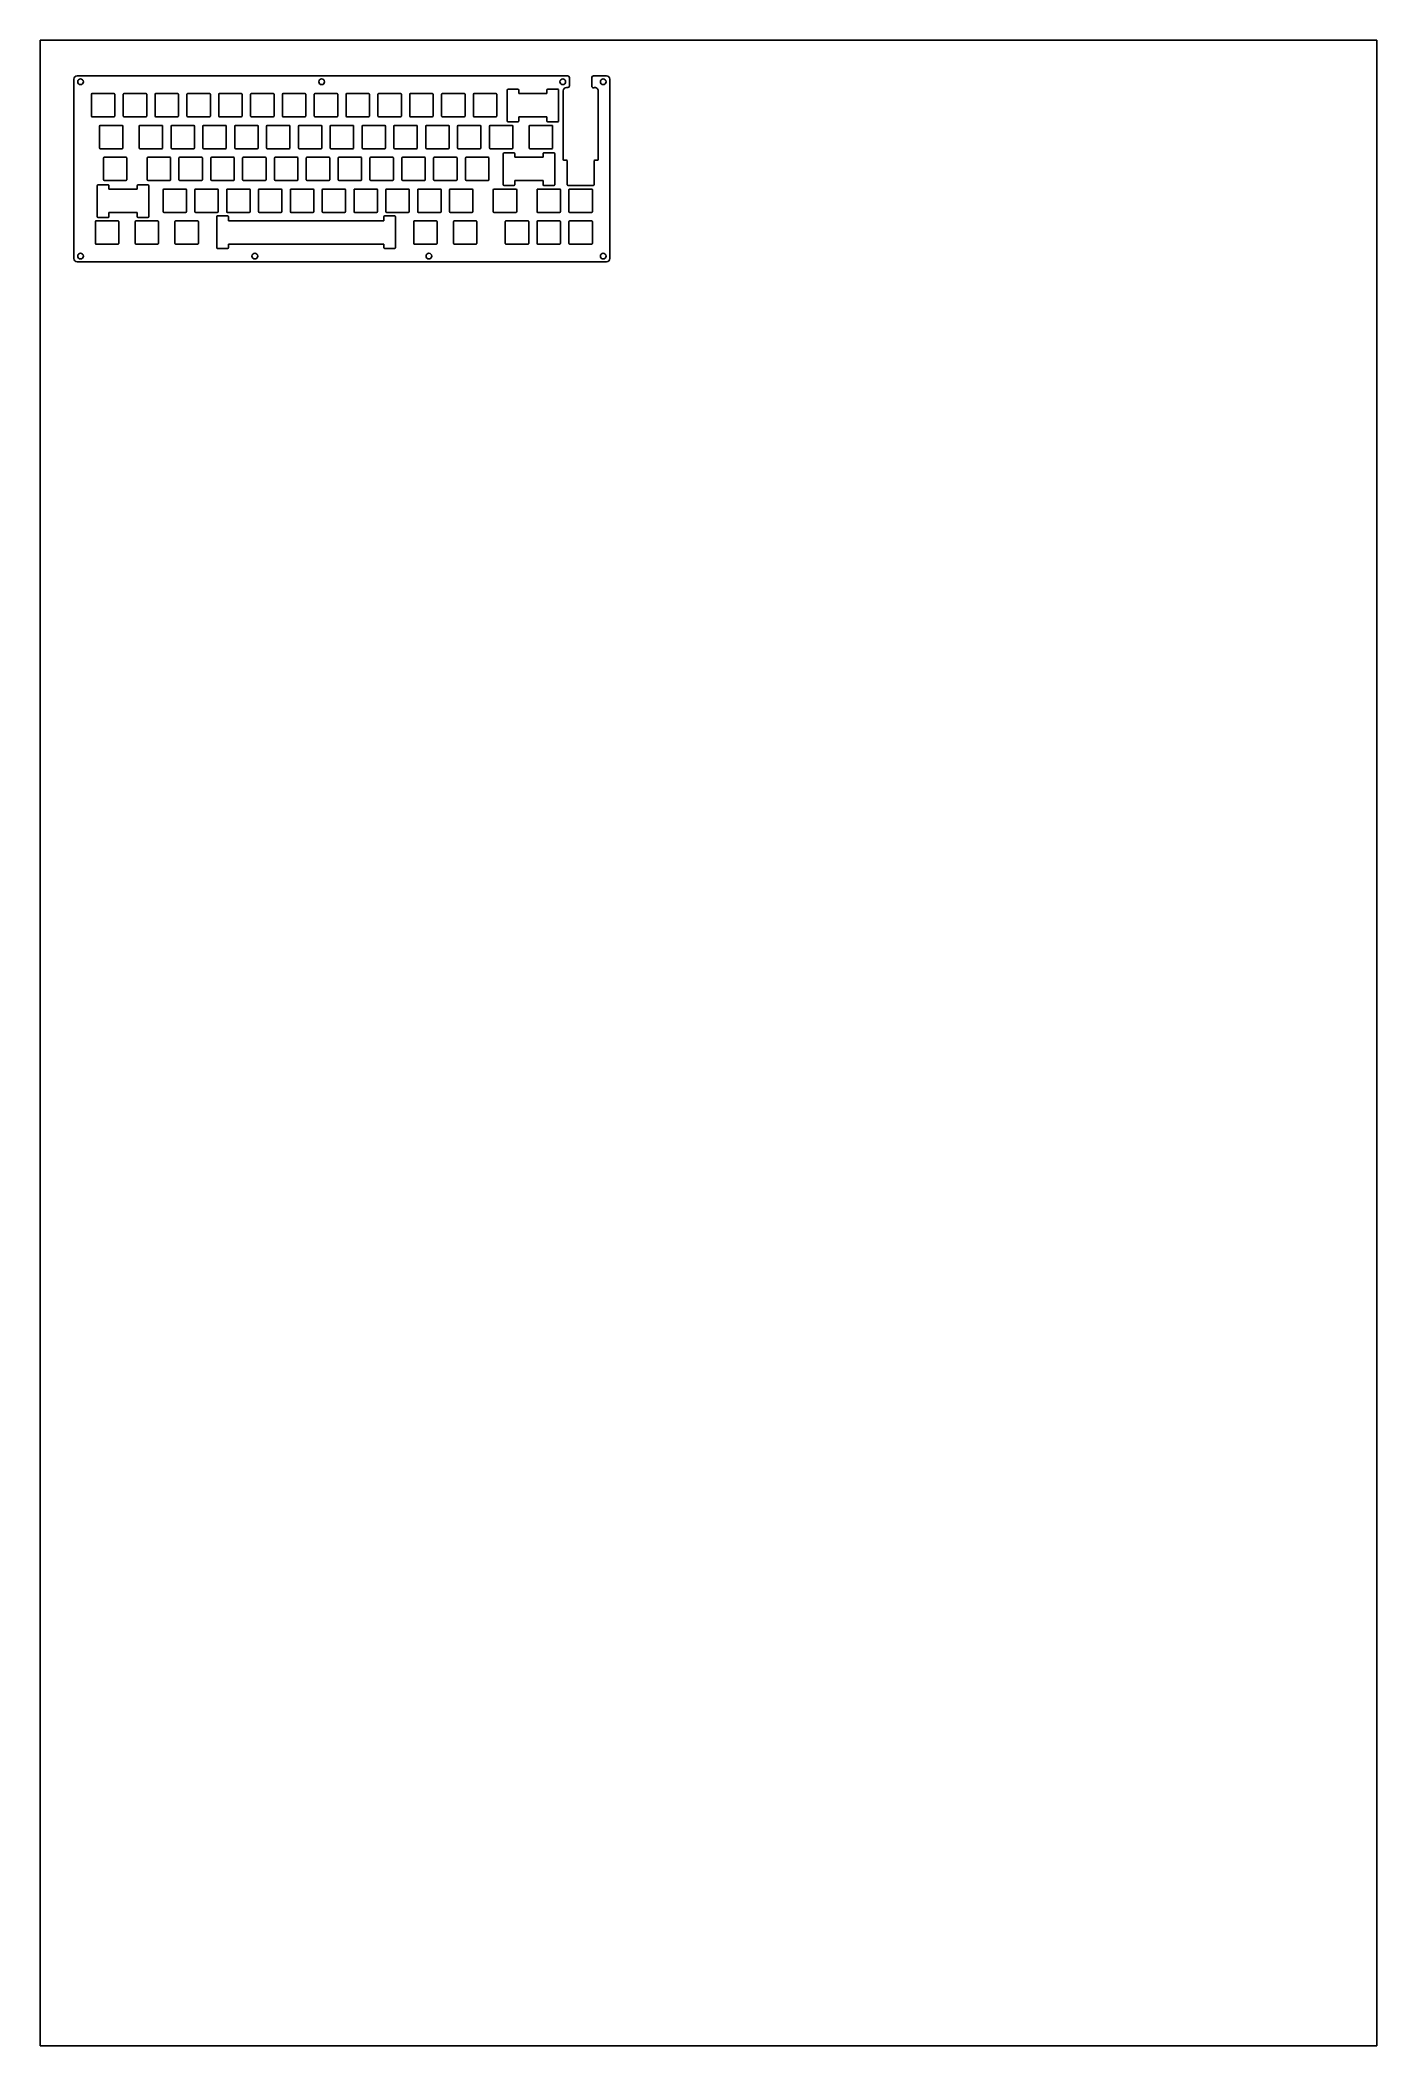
# Model space of a CAD drawing. Header units: millimetres. Extents: x 0 to 800, y 0 to 1200.
import ezdxf

# ---------------------------------------------------------------- set-up
doc = ezdxf.new("R2010")
doc.units = ezdxf.units.MM

msp = doc.modelspace()

# ---------------------------------------------------------------- linework, layer by layer
for p, q in [((0, 0), (0, 1200)), ((0, 1200), (800, 1200)), ((800, 1200), (800, 0)), ((20.2, 1176.6), (20.2, 1069.3)), ((22.2, 1178.6), (315.8, 1178.6)), ((316.8, 1177.6), (316.8, 1172.6)), ((330.1, 1177.6), (330.1, 1172.5)), ((331.1, 1178.6), (339, 1178.6)), ((341, 1176.6), (341, 1069.3)), ((30.7, 1167.6), (30.7, 1154.6)), ((44.2, 1168.1), (31.2, 1168.1)), ((44.7, 1154.6), (44.7, 1167.6)), ((49.8, 1167.6), (49.8, 1154.6)), ((63.3, 1168.1), (50.3, 1168.1)), ((63.8, 1154.6), (63.8, 1167.6)), ((68.8, 1167.6), (68.8, 1154.6)), ((82.3, 1168.1), (69.3, 1168.1)), ((82.8, 1154.6), (82.8, 1167.6)), ((87.9, 1167.6), (87.9, 1154.6)), ((101.4, 1168.1), (88.4, 1168.1)), ((101.9, 1154.6), (101.9, 1167.6)), ((106.9, 1167.6), (106.9, 1154.6)), ((120.4, 1168.1), (107.4, 1168.1)), ((120.9, 1154.6), (120.9, 1167.6)), ((126, 1167.6), (126, 1154.6)), ((139.5, 1168.1), (126.5, 1168.1)), ((140, 1154.6), (140, 1167.6)), ((145, 1167.6), (145, 1154.6)), ((158.5, 1168.1), (145.5, 1168.1)), ((159, 1154.6), (159, 1167.6)), ((164.1, 1167.6), (164.1, 1154.6)), ((177.6, 1168.1), (164.6, 1168.1)), ((178.1, 1154.6), (178.1, 1167.6)), ((183.1, 1167.6), (183.1, 1154.6)), ((196.6, 1168.1), (183.6, 1168.1)), ((197.1, 1154.6), (197.1, 1167.6)), ((202.2, 1167.6), (202.2, 1154.6)), ((215.7, 1168.1), (202.7, 1168.1)), ((216.2, 1154.6), (216.2, 1167.6)), ((221.2, 1167.6), (221.2, 1154.6)), ((234.7, 1168.1), (221.7, 1168.1)), ((235.2, 1154.6), (235.2, 1167.6)), ((240.3, 1167.6), (240.3, 1154.6)), ((253.8, 1168.1), (240.8, 1168.1)), ((254.3, 1154.6), (254.3, 1167.6)), ((259.3, 1167.6), (259.3, 1154.6)), ((272.8, 1168.1), (259.8, 1168.1)), ((273.3, 1154.6), (273.3, 1167.6)), ((279.5, 1170.1), (279.5, 1151.6)), ((286, 1170.6), (280, 1170.6)), ((286.5, 1168.1), (286.5, 1170.1)), ((288.4, 1168.1), (286.5, 1168.1)), ((301.4, 1168.1), (288.4, 1168.1)), ((301.4, 1168.1), (303.3, 1168.1)), ((303.3, 1170.1), (303.3, 1168.1)), ((309.8, 1170.6), (303.8, 1170.6)), ((310.3, 1151.6), (310.3, 1170.1)), ((313, 1169.6), (313, 1128.6)), ((315, 1171.6), (315.8, 1171.6)), ((334, 1169.6), (334, 1128.6)), ((31.2, 1154.1), (44.2, 1154.1)), ((50.3, 1154.1), (63.3, 1154.1)), ((69.3, 1154.1), (82.3, 1154.1)), ((88.4, 1154.1), (101.4, 1154.1)), ((107.4, 1154.1), (120.4, 1154.1)), ((126.5, 1154.1), (139.5, 1154.1)), ((145.5, 1154.1), (158.5, 1154.1)), ((164.6, 1154.1), (177.6, 1154.1)), ((183.6, 1154.1), (196.6, 1154.1)), ((202.7, 1154.1), (215.7, 1154.1)), ((221.7, 1154.1), (234.7, 1154.1)), ((240.8, 1154.1), (253.8, 1154.1)), ((259.8, 1154.1), (272.8, 1154.1)), ((286.5, 1151.6), (286.5, 1154.1)), ((288.4, 1154.1), (286.5, 1154.1)), ((288.4, 1154.1), (301.4, 1154.1)), ((301.4, 1154.1), (303.3, 1154.1)), ((303.3, 1154.1), (303.3, 1151.6)), ((35.5, 1148.5), (35.5, 1135.5)), ((49, 1149), (36, 1149)), ((49.5, 1135.5), (49.5, 1148.5)), ((59.3, 1148.5), (59.3, 1135.5)), ((72.8, 1149), (59.8, 1149)), ((73.3, 1135.5), (73.3, 1148.5)), ((78.4, 1148.5), (78.4, 1135.5)), ((91.9, 1149), (78.9, 1149)), ((92.4, 1135.5), (92.4, 1148.5)), ((97.4, 1148.5), (97.4, 1135.5)), ((110.9, 1149), (97.9, 1149)), ((111.4, 1135.5), (111.4, 1148.5)), ((116.5, 1148.5), (116.5, 1135.5)), ((130, 1149), (117, 1149)), ((130.5, 1135.5), (130.5, 1148.5)), ((135.5, 1148.5), (135.5, 1135.5)), ((149, 1149), (136, 1149)), ((149.5, 1135.5), (149.5, 1148.5)), ((154.6, 1148.5), (154.6, 1135.5)), ((168.1, 1149), (155.1, 1149)), ((168.6, 1135.5), (168.6, 1148.5)), ((173.6, 1148.5), (173.6, 1135.5)), ((187.1, 1149), (174.1, 1149)), ((187.6, 1135.5), (187.6, 1148.5)), ((192.7, 1148.5), (192.7, 1135.5)), ((206.2, 1149), (193.2, 1149)), ((206.7, 1135.5), (206.7, 1148.5)), ((211.7, 1148.5), (211.7, 1135.5)), ((225.2, 1149), (212.2, 1149)), ((225.7, 1135.5), (225.7, 1148.5)), ((230.8, 1148.5), (230.8, 1135.5)), ((244.3, 1149), (231.3, 1149)), ((244.8, 1135.5), (244.8, 1148.5)), ((249.8, 1148.5), (249.8, 1135.5)), ((263.3, 1149), (250.3, 1149)), ((263.8, 1135.5), (263.8, 1148.5)), ((268.9, 1148.5), (268.9, 1135.5)), ((282.4, 1149), (269.4, 1149)), ((280, 1151.1), (286, 1151.1)), ((282.9, 1135.5), (282.9, 1148.5)), ((292.7, 1148.5), (292.7, 1135.5)), ((306.2, 1149), (293.2, 1149)), ((303.8, 1151.1), (309.8, 1151.1)), ((306.7, 1135.5), (306.7, 1148.5)), ((36, 1135), (49, 1135)), ((37.9, 1129.5), (37.9, 1116.5)), ((51.4, 1130), (38.4, 1130)), ((51.9, 1116.5), (51.9, 1129.5)), ((59.8, 1135), (72.8, 1135)), ((64.1, 1129.5), (64.1, 1116.5)), ((77.6, 1130), (64.6, 1130)), ((78.1, 1116.5), (78.1, 1129.5)), ((78.9, 1135), (91.9, 1135)), ((83.1, 1129.5), (83.1, 1116.5)), ((96.6, 1130), (83.6, 1130)), ((97.1, 1116.5), (97.1, 1129.5)), ((97.9, 1135), (110.9, 1135)), ((102.2, 1129.5), (102.2, 1116.5)), ((115.7, 1130), (102.7, 1130)), ((116.2, 1116.5), (116.2, 1129.5)), ((117, 1135), (130, 1135)), ((121.2, 1129.5), (121.2, 1116.5)), ((134.7, 1130), (121.7, 1130)), ((135.2, 1116.5), (135.2, 1129.5)), ((136, 1135), (149, 1135)), ((140.3, 1129.5), (140.3, 1116.5)), ((153.8, 1130), (140.8, 1130)), ((154.3, 1116.5), (154.3, 1129.5)), ((155.1, 1135), (168.1, 1135)), ((159.3, 1129.5), (159.3, 1116.5)), ((172.8, 1130), (159.8, 1130)), ((173.3, 1116.5), (173.3, 1129.5)), ((174.1, 1135), (187.1, 1135)), ((178.4, 1129.5), (178.4, 1116.5)), ((191.9, 1130), (178.9, 1130)), ((192.4, 1116.5), (192.4, 1129.5)), ((193.2, 1135), (206.2, 1135)), ((197.4, 1129.5), (197.4, 1116.5)), ((210.9, 1130), (197.9, 1130)), ((211.4, 1116.5), (211.4, 1129.5)), ((212.2, 1135), (225.2, 1135)), ((216.5, 1129.5), (216.5, 1116.5)), ((230, 1130), (217, 1130)), ((230.5, 1116.5), (230.5, 1129.5)), ((231.3, 1135), (244.3, 1135)), ((235.5, 1129.5), (235.5, 1116.5)), ((249, 1130), (236, 1130)), ((249.5, 1116.5), (249.5, 1129.5)), ((250.3, 1135), (263.3, 1135)), ((254.6, 1129.5), (254.6, 1116.5)), ((268.1, 1130), (255.1, 1130)), ((268.6, 1116.5), (268.6, 1129.5)), ((269.4, 1135), (282.4, 1135)), ((277.1, 1132), (277.1, 1113.5)), ((283.6, 1132.5), (277.6, 1132.5)), ((284.1, 1130), (284.1, 1132)), ((301, 1130), (284.1, 1130)), ((293.2, 1135), (306.2, 1135)), ((301, 1132), (301, 1130)), ((307.5, 1132.5), (301.5, 1132.5)), ((308, 1113.5), (308, 1132)), ((313.5, 1128.1), (315, 1128.1)), ((333.5, 1128.1), (332, 1128.1)), ((315.5, 1121.1), (315.5, 1127.6)), ((315.5, 1121.1), (315.5, 1113.5)), ((331.5, 1121.1), (331.5, 1127.6)), ((331.5, 1121.1), (331.5, 1113.5)), ((34.2, 1112.9), (34.2, 1094.4)), ((40.7, 1113.4), (34.7, 1113.4)), ((38.4, 1116), (51.4, 1116)), ((41.2, 1110.9), (41.2, 1112.9)), ((58.1, 1110.9), (41.2, 1110.9)), ((58.1, 1112.9), (58.1, 1110.9)), ((64.6, 1113.4), (58.6, 1113.4)), ((64.6, 1116), (77.6, 1116)), ((65.1, 1094.4), (65.1, 1112.9)), ((73.6, 1110.4), (73.6, 1097.4)), ((87.1, 1110.9), (74.1, 1110.9)), ((83.6, 1116), (96.6, 1116)), ((87.6, 1097.4), (87.6, 1110.4)), ((92.6, 1110.4), (92.6, 1097.4)), ((106.1, 1110.9), (93.1, 1110.9)), ((102.7, 1116), (115.7, 1116)), ((106.6, 1097.4), (106.6, 1110.4)), ((111.7, 1110.4), (111.7, 1097.4)), ((125.2, 1110.9), (112.2, 1110.9)), ((121.7, 1116), (134.7, 1116)), ((125.7, 1097.4), (125.7, 1110.4)), ((130.7, 1110.4), (130.7, 1097.4)), ((144.2, 1110.9), (131.2, 1110.9)), ((140.8, 1116), (153.8, 1116)), ((144.7, 1097.4), (144.7, 1110.4)), ((149.8, 1110.4), (149.8, 1097.4)), ((163.3, 1110.9), (150.3, 1110.9)), ((159.8, 1116), (172.8, 1116)), ((163.8, 1097.4), (163.8, 1110.4)), ((168.8, 1110.4), (168.8, 1097.4)), ((182.3, 1110.9), (169.3, 1110.9)), ((178.9, 1116), (191.9, 1116)), ((182.8, 1097.4), (182.8, 1110.4)), ((187.9, 1110.4), (187.9, 1097.4)), ((201.4, 1110.9), (188.4, 1110.9)), ((197.9, 1116), (210.9, 1116)), ((201.9, 1097.4), (201.9, 1110.4)), ((206.9, 1110.4), (206.9, 1097.4)), ((220.4, 1110.9), (207.4, 1110.9)), ((217, 1116), (230, 1116)), ((220.9, 1097.4), (220.9, 1110.4)), ((226, 1110.4), (226, 1097.4)), ((239.5, 1110.9), (226.5, 1110.9)), ((236, 1116), (249, 1116)), ((240, 1097.4), (240, 1110.4)), ((245, 1110.4), (245, 1097.4)), ((258.5, 1110.9), (245.5, 1110.9)), ((255.1, 1116), (268.1, 1116)), ((259, 1097.4), (259, 1110.4)), ((271.2, 1110.4), (271.2, 1097.4)), ((284.7, 1110.9), (271.7, 1110.9)), ((277.6, 1113), (283.6, 1113)), ((284.1, 1116), (301, 1116)), ((284.1, 1113.5), (284.1, 1116)), ((285.2, 1097.4), (285.2, 1110.4)), ((297.4, 1110.4), (297.4, 1097.4)), ((310.9, 1110.9), (297.9, 1110.9)), ((301, 1116), (301, 1113.5)), ((301.5, 1113), (307.5, 1113)), ((311.4, 1097.4), (311.4, 1110.4)), ((323.5, 1113), (316, 1113)), ((316.5, 1110.4), (316.5, 1097.4)), ((330, 1110.9), (317, 1110.9)), ((323.5, 1113), (331, 1113)), ((330.5, 1097.4), (330.5, 1110.4)), ((34.7, 1093.9), (40.7, 1093.9)), ((41.2, 1096.9), (58.1, 1096.9)), ((41.2, 1094.4), (41.2, 1096.9)), ((58.1, 1096.9), (58.1, 1094.4)), ((58.6, 1093.9), (64.6, 1093.9)), ((74.1, 1096.9), (87.1, 1096.9)), ((93.1, 1096.9), (106.1, 1096.9)), ((105.7, 1094.4), (105.7, 1075.9)), ((112.2, 1094.9), (106.2, 1094.9)), ((112.2, 1096.9), (125.2, 1096.9)), ((112.7, 1091.9), (112.7, 1094.4)), ((131.2, 1096.9), (144.2, 1096.9)), ((150.3, 1096.9), (163.3, 1096.9)), ((169.3, 1096.9), (182.3, 1096.9)), ((188.4, 1096.9), (201.4, 1096.9)), ((205.7, 1094.4), (205.7, 1091.9)), ((212.2, 1094.9), (206.2, 1094.9)), ((207.4, 1096.9), (220.4, 1096.9)), ((212.7, 1075.9), (212.7, 1094.4)), ((226.5, 1096.9), (239.5, 1096.9)), ((245.5, 1096.9), (258.5, 1096.9)), ((271.7, 1096.9), (284.7, 1096.9)), ((297.9, 1096.9), (310.9, 1096.9)), ((317, 1096.9), (330, 1096.9)), ((33.1, 1091.4), (33.1, 1078.4)), ((46.6, 1091.9), (33.6, 1091.9)), ((47.1, 1078.4), (47.1, 1091.4)), ((56.9, 1091.4), (56.9, 1078.4)), ((70.4, 1091.9), (57.4, 1091.9)), ((70.9, 1078.4), (70.9, 1091.4)), ((80.7, 1091.4), (80.7, 1078.4)), ((94.2, 1091.9), (81.2, 1091.9)), ((94.7, 1078.4), (94.7, 1091.4)), ((205.7, 1091.9), (112.7, 1091.9)), ((223.6, 1091.4), (223.6, 1078.4)), ((237.1, 1091.9), (224.1, 1091.9)), ((237.6, 1078.4), (237.6, 1091.4)), ((247.4, 1091.4), (247.4, 1078.4)), ((260.9, 1091.9), (247.9, 1091.9)), ((261.4, 1078.4), (261.4, 1091.4)), ((278.4, 1091.4), (278.4, 1078.4)), ((291.9, 1091.9), (278.9, 1091.9)), ((292.4, 1078.4), (292.4, 1091.4)), ((297.4, 1091.4), (297.4, 1078.4)), ((310.9, 1091.9), (297.9, 1091.9)), ((311.4, 1078.4), (311.4, 1091.4)), ((316.5, 1091.4), (316.5, 1078.4)), ((330, 1091.9), (317, 1091.9)), ((330.5, 1078.4), (330.5, 1091.4)), ((33.6, 1077.9), (46.6, 1077.9)), ((57.4, 1077.9), (70.4, 1077.9)), ((81.2, 1077.9), (94.2, 1077.9)), ((106.2, 1075.4), (112.2, 1075.4)), ((112.7, 1077.9), (205.7, 1077.9)), ((112.7, 1075.9), (112.7, 1077.9)), ((205.7, 1077.9), (205.7, 1075.9)), ((206.2, 1075.4), (212.2, 1075.4)), ((224.1, 1077.9), (237.1, 1077.9)), ((247.9, 1077.9), (260.9, 1077.9)), ((278.9, 1077.9), (291.9, 1077.9)), ((297.9, 1077.9), (310.9, 1077.9)), ((317, 1077.9), (330, 1077.9)), ((22.2, 1067.3), (339, 1067.3)), ((800, 0), (0, 0))]:
    msp.add_line(p, q)
for centre in [(24.2, 1175.1), (168.5, 1175.1), (312.8, 1175.1), (337, 1175.1), (24.2, 1070.8), (128.5, 1070.8), (232.7, 1070.8), (337, 1070.8)]:
    msp.add_circle(centre, 1.7)
for centre, radius, start, end in [((22.2, 1176.6), 2, 90, 180), ((315.8, 1177.6), 1, 0, 90), ((331.1, 1177.6), 1, 90, 180), ((339, 1176.6), 2, 0, 90), ((31.2, 1167.6), 0.5, 90, 180), ((44.2, 1167.6), 0.5, 0, 90), ((50.3, 1167.6), 0.5, 90, 180), ((63.3, 1167.6), 0.5, 0, 90), ((69.3, 1167.6), 0.5, 90, 180), ((82.3, 1167.6), 0.5, 0, 90), ((88.4, 1167.6), 0.5, 90, 180), ((101.4, 1167.6), 0.5, 0, 90), ((107.4, 1167.6), 0.5, 90, 180), ((120.4, 1167.6), 0.5, 0, 90), ((126.5, 1167.6), 0.5, 90, 180), ((139.5, 1167.6), 0.5, 0, 90), ((145.5, 1167.6), 0.5, 90, 180), ((158.5, 1167.6), 0.5, 0, 90), ((164.6, 1167.6), 0.5, 90, 180), ((177.6, 1167.6), 0.5, 0, 90), ((183.6, 1167.6), 0.5, 90, 180), ((196.6, 1167.6), 0.5, 0, 90), ((202.7, 1167.6), 0.5, 90, 180), ((215.7, 1167.6), 0.5, 0, 90), ((221.7, 1167.6), 0.5, 90, 180), ((234.7, 1167.6), 0.5, 0, 90), ((240.8, 1167.6), 0.5, 90, 180), ((253.8, 1167.6), 0.5, 0, 90), ((259.8, 1167.6), 0.5, 90, 180), ((272.8, 1167.6), 0.5, 0, 90), ((280, 1170.1), 0.5, 90, 180), ((286, 1170.1), 0.5, 0, 90), ((303.8, 1170.1), 0.5, 90, 180), ((309.8, 1170.1), 0.5, 0, 90), ((315, 1169.6), 2, 90, 180), ((315.8, 1172.6), 1, 270, 0), ((331.1, 1172.5), 1, 180, 287.0008), ((332, 1169.6), 2, 0, 107.0008), ((31.2, 1154.6), 0.5, 180, 270), ((44.2, 1154.6), 0.5, 270, 0), ((50.3, 1154.6), 0.5, 180, 270), ((63.3, 1154.6), 0.5, 270, 0), ((69.3, 1154.6), 0.5, 180, 270), ((82.3, 1154.6), 0.5, 270, 0), ((88.4, 1154.6), 0.5, 180, 270), ((101.4, 1154.6), 0.5, 270, 0), ((107.4, 1154.6), 0.5, 180, 270), ((120.4, 1154.6), 0.5, 270, 0), ((126.5, 1154.6), 0.5, 180, 270), ((139.5, 1154.6), 0.5, 270, 0), ((145.5, 1154.6), 0.5, 180, 270), ((158.5, 1154.6), 0.5, 270, 0), ((164.6, 1154.6), 0.5, 180, 270), ((177.6, 1154.6), 0.5, 270, 0), ((183.6, 1154.6), 0.5, 180, 270), ((196.6, 1154.6), 0.5, 270, 0), ((202.7, 1154.6), 0.5, 180, 270), ((215.7, 1154.6), 0.5, 270, 0), ((221.7, 1154.6), 0.5, 180, 270), ((234.7, 1154.6), 0.5, 270, 0), ((240.8, 1154.6), 0.5, 180, 270), ((253.8, 1154.6), 0.5, 270, 0), ((259.8, 1154.6), 0.5, 180, 270), ((272.8, 1154.6), 0.5, 270, 0), ((36, 1148.5), 0.5, 90, 180), ((49, 1148.5), 0.5, 0, 90), ((59.8, 1148.5), 0.5, 90, 180), ((72.8, 1148.5), 0.5, 0, 90), ((78.9, 1148.5), 0.5, 90, 180), ((91.9, 1148.5), 0.5, 0, 90), ((97.9, 1148.5), 0.5, 90, 180), ((110.9, 1148.5), 0.5, 0, 90), ((117, 1148.5), 0.5, 90, 180), ((130, 1148.5), 0.5, 0, 90), ((136, 1148.5), 0.5, 90, 180), ((149, 1148.5), 0.5, 0, 90), ((155.1, 1148.5), 0.5, 90, 180), ((168.1, 1148.5), 0.5, 0, 90), ((174.1, 1148.5), 0.5, 90, 180), ((187.1, 1148.5), 0.5, 0, 90), ((193.2, 1148.5), 0.5, 90, 180), ((206.2, 1148.5), 0.5, 0, 90), ((212.2, 1148.5), 0.5, 90, 180), ((225.2, 1148.5), 0.5, 0, 90), ((231.3, 1148.5), 0.5, 90, 180), ((244.3, 1148.5), 0.5, 0, 90), ((250.3, 1148.5), 0.5, 90, 180), ((263.3, 1148.5), 0.5, 0, 90), ((269.4, 1148.5), 0.5, 90, 180), ((280, 1151.6), 0.5, 180, 270), ((282.4, 1148.5), 0.5, 0, 90), ((286, 1151.6), 0.5, 270, 0), ((293.2, 1148.5), 0.5, 90, 180), ((303.8, 1151.6), 0.5, 180, 270), ((306.2, 1148.5), 0.5, 0, 90), ((309.8, 1151.6), 0.5, 270, 0), ((36, 1135.5), 0.5, 180, 270), ((38.4, 1129.5), 0.5, 90, 180), ((49, 1135.5), 0.5, 270, 0), ((51.4, 1129.5), 0.5, 0, 90), ((59.8, 1135.5), 0.5, 180, 270), ((64.6, 1129.5), 0.5, 90, 180), ((72.8, 1135.5), 0.5, 270, 0), ((77.6, 1129.5), 0.5, 0, 90), ((78.9, 1135.5), 0.5, 180, 270), ((83.6, 1129.5), 0.5, 90, 180), ((91.9, 1135.5), 0.5, 270, 0), ((96.6, 1129.5), 0.5, 0, 90), ((97.9, 1135.5), 0.5, 180, 270), ((102.7, 1129.5), 0.5, 90, 180), ((110.9, 1135.5), 0.5, 270, 0), ((115.7, 1129.5), 0.5, 0, 90), ((117, 1135.5), 0.5, 180, 270), ((121.7, 1129.5), 0.5, 90, 180), ((130, 1135.5), 0.5, 270, 0), ((134.7, 1129.5), 0.5, 0, 90), ((136, 1135.5), 0.5, 180, 270), ((140.8, 1129.5), 0.5, 90, 180), ((149, 1135.5), 0.5, 270, 0), ((153.8, 1129.5), 0.5, 0, 90), ((155.1, 1135.5), 0.5, 180, 270), ((159.8, 1129.5), 0.5, 90, 180), ((168.1, 1135.5), 0.5, 270, 0), ((172.8, 1129.5), 0.5, 0, 90), ((174.1, 1135.5), 0.5, 180, 270), ((178.9, 1129.5), 0.5, 90, 180), ((187.1, 1135.5), 0.5, 270, 0), ((191.9, 1129.5), 0.5, 0, 90), ((193.2, 1135.5), 0.5, 180, 270), ((197.9, 1129.5), 0.5, 90, 180), ((206.2, 1135.5), 0.5, 270, 0), ((210.9, 1129.5), 0.5, 0, 90), ((212.2, 1135.5), 0.5, 180, 270), ((217, 1129.5), 0.5, 90, 180), ((225.2, 1135.5), 0.5, 270, 0), ((230, 1129.5), 0.5, 0, 90), ((231.3, 1135.5), 0.5, 180, 270), ((236, 1129.5), 0.5, 90, 180), ((244.3, 1135.5), 0.5, 270, 0), ((249, 1129.5), 0.5, 0, 90), ((250.3, 1135.5), 0.5, 180, 270), ((255.1, 1129.5), 0.5, 90, 180), ((263.3, 1135.5), 0.5, 270, 0), ((268.1, 1129.5), 0.5, 0, 90), ((269.4, 1135.5), 0.5, 180, 270), ((277.6, 1132), 0.5, 90, 180), ((282.4, 1135.5), 0.5, 270, 0), ((283.6, 1132), 0.5, 0, 90), ((293.2, 1135.5), 0.5, 180, 270), ((301.5, 1132), 0.5, 90, 180), ((306.2, 1135.5), 0.5, 270, 0), ((307.5, 1132), 0.5, 0, 90), ((313.5, 1128.6), 0.5, 180, 270), ((315, 1127.6), 0.5, 0, 90), ((332, 1127.6), 0.5, 90, 180), ((333.5, 1128.6), 0.5, 270, 0), ((38.4, 1116.5), 0.5, 180, 270), ((51.4, 1116.5), 0.5, 270, 0), ((64.6, 1116.5), 0.5, 180, 270), ((77.6, 1116.5), 0.5, 270, 0), ((83.6, 1116.5), 0.5, 180, 270), ((96.6, 1116.5), 0.5, 270, 0), ((102.7, 1116.5), 0.5, 180, 270), ((115.7, 1116.5), 0.5, 270, 0), ((121.7, 1116.5), 0.5, 180, 270), ((134.7, 1116.5), 0.5, 270, 0), ((140.8, 1116.5), 0.5, 180, 270), ((153.8, 1116.5), 0.5, 270, 0), ((159.8, 1116.5), 0.5, 180, 270), ((172.8, 1116.5), 0.5, 270, 0), ((178.9, 1116.5), 0.5, 180, 270), ((191.9, 1116.5), 0.5, 270, 0), ((197.9, 1116.5), 0.5, 180, 270), ((210.9, 1116.5), 0.5, 270, 0), ((217, 1116.5), 0.5, 180, 270), ((230, 1116.5), 0.5, 270, 0), ((236, 1116.5), 0.5, 180, 270), ((249, 1116.5), 0.5, 270, 0), ((255.1, 1116.5), 0.5, 180, 270), ((268.1, 1116.5), 0.5, 270, 0), ((34.7, 1112.9), 0.5, 90, 180), ((40.7, 1112.9), 0.5, 0, 90), ((58.6, 1112.9), 0.5, 90, 180), ((64.6, 1112.9), 0.5, 0, 90), ((74.1, 1110.4), 0.5, 90, 180), ((87.1, 1110.4), 0.5, 0, 90), ((93.1, 1110.4), 0.5, 90, 180), ((106.1, 1110.4), 0.5, 0, 90), ((112.2, 1110.4), 0.5, 90, 180), ((125.2, 1110.4), 0.5, 0, 90), ((131.2, 1110.4), 0.5, 90, 180), ((144.2, 1110.4), 0.5, 0, 90), ((150.3, 1110.4), 0.5, 90, 180), ((163.3, 1110.4), 0.5, 0, 90), ((169.3, 1110.4), 0.5, 90, 180), ((182.3, 1110.4), 0.5, 0, 90), ((188.4, 1110.4), 0.5, 90, 180), ((201.4, 1110.4), 0.5, 0, 90), ((207.4, 1110.4), 0.5, 90, 180), ((220.4, 1110.4), 0.5, 0, 90), ((226.5, 1110.4), 0.5, 90, 180), ((239.5, 1110.4), 0.5, 0, 90), ((245.5, 1110.4), 0.5, 90, 180), ((258.5, 1110.4), 0.5, 0, 90), ((271.7, 1110.4), 0.5, 90, 180), ((277.6, 1113.5), 0.5, 180, 270), ((283.6, 1113.5), 0.5, 270, 0), ((284.7, 1110.4), 0.5, 0, 90), ((297.9, 1110.4), 0.5, 90, 180), ((301.5, 1113.5), 0.5, 180, 270), ((307.5, 1113.5), 0.5, 270, 0), ((310.9, 1110.4), 0.5, 0, 90), ((316, 1113.5), 0.5, 180, 270), ((317, 1110.4), 0.5, 90, 180), ((330, 1110.4), 0.5, 0, 90), ((331, 1113.5), 0.5, 270, 0), ((34.7, 1094.4), 0.5, 180, 270), ((40.7, 1094.4), 0.5, 270, 0), ((58.6, 1094.4), 0.5, 180, 270), ((64.6, 1094.4), 0.5, 270, 0), ((74.1, 1097.4), 0.5, 180, 270), ((87.1, 1097.4), 0.5, 270, 0), ((93.1, 1097.4), 0.5, 180, 270), ((106.2, 1094.4), 0.5, 90, 180), ((106.1, 1097.4), 0.5, 270, 0), ((112.2, 1097.4), 0.5, 180, 270), ((112.2, 1094.4), 0.5, 0, 90), ((125.2, 1097.4), 0.5, 270, 0), ((131.2, 1097.4), 0.5, 180, 270), ((144.2, 1097.4), 0.5, 270, 0), ((150.3, 1097.4), 0.5, 180, 270), ((163.3, 1097.4), 0.5, 270, 0), ((169.3, 1097.4), 0.5, 180, 270), ((182.3, 1097.4), 0.5, 270, 0), ((188.4, 1097.4), 0.5, 180, 270), ((201.4, 1097.4), 0.5, 270, 0), ((206.2, 1094.4), 0.5, 90, 180), ((207.4, 1097.4), 0.5, 180, 270), ((212.2, 1094.4), 0.5, 0, 90), ((220.4, 1097.4), 0.5, 270, 0), ((226.5, 1097.4), 0.5, 180, 270), ((239.5, 1097.4), 0.5, 270, 0), ((245.5, 1097.4), 0.5, 180, 270), ((258.5, 1097.4), 0.5, 270, 0), ((271.7, 1097.4), 0.5, 180, 270), ((284.7, 1097.4), 0.5, 270, 0), ((297.9, 1097.4), 0.5, 180, 270), ((310.9, 1097.4), 0.5, 270, 0), ((317, 1097.4), 0.5, 180, 270), ((330, 1097.4), 0.5, 270, 0), ((33.6, 1091.4), 0.5, 90, 180), ((46.6, 1091.4), 0.5, 0, 90), ((57.4, 1091.4), 0.5, 90, 180), ((70.4, 1091.4), 0.5, 0, 90), ((81.2, 1091.4), 0.5, 90, 180), ((94.2, 1091.4), 0.5, 0, 90), ((224.1, 1091.4), 0.5, 90, 180), ((237.1, 1091.4), 0.5, 0, 90), ((247.9, 1091.4), 0.5, 90, 180), ((260.9, 1091.4), 0.5, 0, 90), ((278.9, 1091.4), 0.5, 90, 180), ((291.9, 1091.4), 0.5, 0, 90), ((297.9, 1091.4), 0.5, 90, 180), ((310.9, 1091.4), 0.5, 0, 90), ((317, 1091.4), 0.5, 90, 180), ((330, 1091.4), 0.5, 0, 90), ((22.2, 1069.3), 2, 180, 270), ((33.6, 1078.4), 0.5, 180, 270), ((46.6, 1078.4), 0.5, 270, 0), ((57.4, 1078.4), 0.5, 180, 270), ((70.4, 1078.4), 0.5, 270, 0), ((81.2, 1078.4), 0.5, 180, 270), ((94.2, 1078.4), 0.5, 270, 0), ((106.2, 1075.9), 0.5, 180, 270), ((112.2, 1075.9), 0.5, 270, 0), ((206.2, 1075.9), 0.5, 180, 270), ((212.2, 1075.9), 0.5, 270, 0), ((224.1, 1078.4), 0.5, 180, 270), ((237.1, 1078.4), 0.5, 270, 0), ((247.9, 1078.4), 0.5, 180, 270), ((260.9, 1078.4), 0.5, 270, 0), ((278.9, 1078.4), 0.5, 180, 270), ((291.9, 1078.4), 0.5, 270, 0), ((297.9, 1078.4), 0.5, 180, 270), ((310.9, 1078.4), 0.5, 270, 0), ((317, 1078.4), 0.5, 180, 270), ((330, 1078.4), 0.5, 270, 0), ((339, 1069.3), 2, 270, 0)]:
    msp.add_arc(centre, radius, start, end)

doc.saveas('drawing.dxf')
